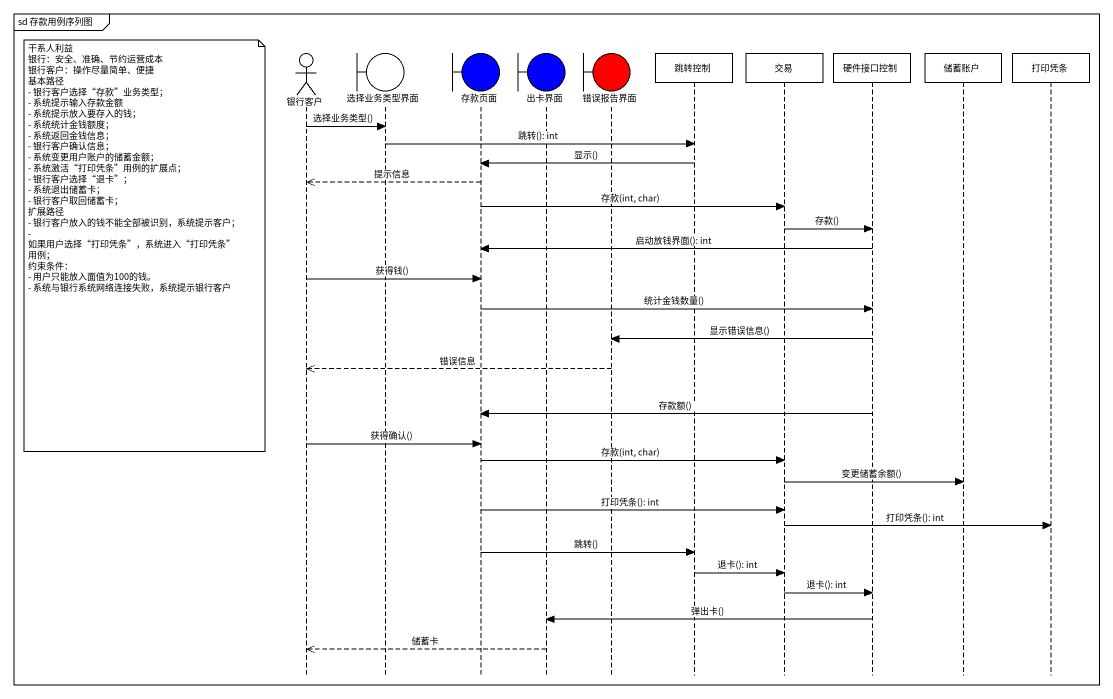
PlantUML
@startuml
mainframe sd 存款用例序列图
hide footbox
actor 银行客户
boundary 选择业务类型界面
boundary 存款页面 #0000FF
boundary 出卡界面 #0000FF
boundary 错误报告界面 #FF0000
participant 跳转控制
participant 交易
participant 硬件接口控制
participant 储蓄账户
participant 打印凭条

银行客户 -> 选择业务类型界面 : 选择业务类型()
选择业务类型界面 -> 跳转控制 : 跳转(): int
跳转控制 -> 存款页面 : 显示()
存款页面 -->> 银行客户 : 提示信息
存款页面 -> 交易 : 存款(int, char)
交易 -> 硬件接口控制 : 存款()
note left of 银行客户
  干系人利益
  银行：安全、准确、节约运营成本
  银行客户：操作尽量简单、便捷
  基本路径
  - 银行客户选择“存款”业务类型；
  - 系统提示输入存款金额
  - 系统提示放入要存入的钱；
  - 系统统计金钱额度；
  - 系统返回金钱信息；
  - 银行客户确认信息；
  - 系统变更用户账户的储蓄金额；
  - 系统激活“打印凭条”用例的扩展点；
  - 银行客户选择“退卡”；
  - 系统退出储蓄卡；
  - 银行客户取回储蓄卡；
  扩展路径
  - 银行客户放入的钱不能全部被识别，系统提示客户；
  - 如果用户选择“打印凭条”，系统进入“打印凭条”用例；
  约束条件：
  - 用户只能放入面值为100的钱。
  - 系统与银行系统网络连接失败，系统提示银行客户
end note
硬件接口控制 -> 存款页面 : 启动放钱界面(): int
银行客户 -> 存款页面 : 获得钱()
存款页面 -> 硬件接口控制 : 统计金钱数量()
硬件接口控制 -> 错误报告界面 : 显示错误信息()
错误报告界面 -->> 银行客户 : 错误信息
硬件接口控制 -> 存款页面 : 存款额()
银行客户 -> 存款页面 : 获得确认()
存款页面 -> 交易 : 存款(int, char)
交易 -> 储蓄账户 : 变更储蓄余额()
存款页面 -> 交易 : 打印凭条(): int
交易 -> 打印凭条 : 打印凭条(): int
存款页面 -> 跳转控制 : 跳转()
跳转控制 -> 交易 : 退卡(): int
交易 -> 硬件接口控制 : 退卡(): int
硬件接口控制 -> 出卡界面 : 弹出卡()
出卡界面 -->> 银行客户 : 储蓄卡
@enduml
